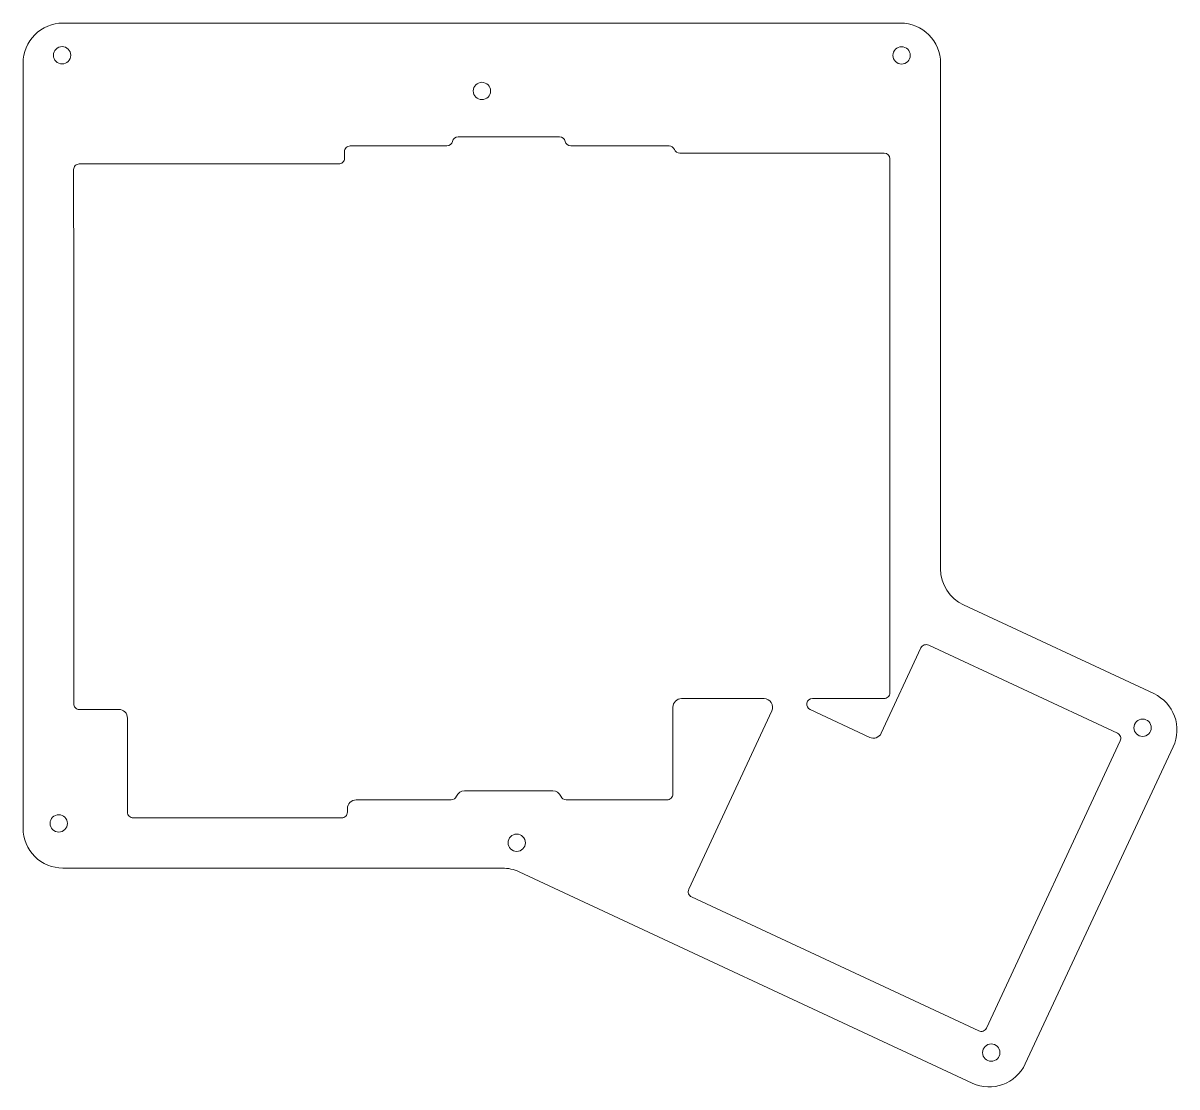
# Model space of a CAD drawing. Header units: millimetres. Extents: x 8 to 211, y 5 to 192.
import ezdxf

# ---------------------------------------------------------------- set-up
doc = ezdxf.new("R2010")
doc.units = ezdxf.units.MM
doc.layers.add('Cut', color=22, linetype='Continuous', lineweight=0, true_color=0xde3535)

msp = doc.modelspace()

# ---------------------------------------------------------------- linework, layer by layer
at = {"layer": 'Cut', "lineweight": 0}
for p, q in [((121.1, 170.09), (121.1, 170.09)), ((159.1, 168.82), (159.11, 168.82))]:
    msp.add_line(p, q, dxfattribs=at)
msp.add_lwpolyline([(173.06, 89.52, -0.291482), (169.02, 95.86), (169.02, 184.65, 0.414214), (162.02, 191.65), (158.48, 191.65), (122.57, 191.65), (52.69, 191.65), (16.99, 191.65), (14.93, 191.65, 0.414214), (7.93, 184.65), (7.93, 50.32, 0.414214), (14.93, 43.32), (92.07, 43.32, -0.109498), (95.02, 42.66), (174.59, 5.57, 0.414191), (183.89, 8.95), (209.86, 64.63, 0.414222), (206.47, 73.94)], format="xyb", close=True, dxfattribs=at)
at = {"layer": 'Cut'}
msp.add_lwpolyline([(159.1, 168.82), (124.13, 168.82), (123.22, 168.82, -0.308559), (122.29, 169.46, 0.308559), (121.36, 170.09), (120.66, 170.09), (104.08, 170.09, -0.354597), (103.1, 170.89, 0.354597), (102.12, 171.68), (101.1, 171.68), (84.3, 171.68, 0.354597), (83.32, 170.89, -0.354597), (82.34, 170.09), (78.34, 170.09), (65.36, 170.09, 0.414214), (64.36, 169.09), (64.36, 167.92, -0.414214), (63.36, 166.92), (44.93, 166.92), (24.75, 166.92), (17.8, 166.92, 0.414216), (16.8, 165.92), (16.8, 164.51), (16.82, 146.88), (16.82, 72.17, 0.414214), (17.82, 71.17), (24.74, 71.17, -0.414214), (26.26, 69.65), (26.26, 53.14, 0.414214), (27.28, 52.12), (63.85, 52.12, 0.414214), (64.87, 53.14), (64.87, 53.77, -0.414214), (66.39, 55.29), (83.09, 55.29, 0.305615), (84.03, 55.93, -0.305615), (85.44, 56.88), (100.94, 56.88, -0.305615), (102.35, 55.93, 0.305615), (103.29, 55.29), (121, 55.29, 0.414214), (122.02, 56.31), (122.02, 71.55, -0.414214), (123.54, 73.07), (138.02, 73.07, -0.548619), (139.4, 70.91), (124.8, 39.6, 0.414214), (125.29, 38.25), (175.71, 14.74, 0.414214), (177.06, 15.23), (200.57, 65.64, 0.414214), (200.08, 66.99), (166.93, 82.45, 0.414214), (165.58, 81.96), (158.6, 67, -0.414214), (156.57, 66.26), (146.11, 71.14, -0.802585), (146.54, 73.07), (159.1, 73.07, 0.414214), (160.12, 74.09), (160.12, 148.77), (160.11, 166.98), (160.11, 167.82, 0.414212), (159.11, 168.82)], format="xyb", dxfattribs=at)
at = {"layer": 'Cut', "lineweight": 0}
for centre in [(14.79, 186), (162.17, 185.98), (88.49, 179.73), (204.49, 67.95), (14.2, 51.17), (94.6, 47.76), (177.91, 10.93)]:
    msp.add_circle(centre, 1.52, dxfattribs=at)

doc.saveas('drawing.dxf')
